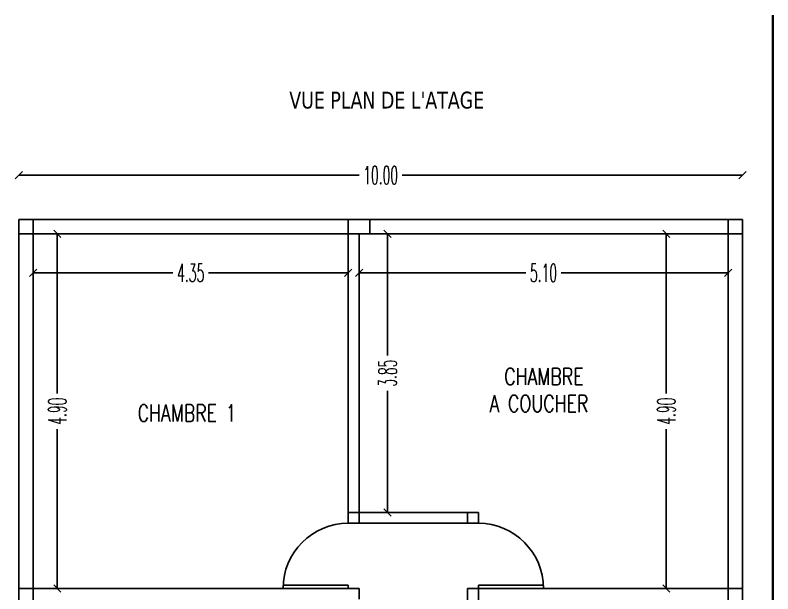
# Model space of a CAD drawing. Extents: x -110 to 3211, y -163 to 893.
# Drawn here: x 169.29 to 179.76, y 87.81 to 95.81 of the extents above; entities that cross this region are included whole.
import ezdxf

# ---------------------------------------------------------------- set-up
doc = ezdxf.new("R2010")
doc.units = 0
doc.header["$LTSCALE"] = 0.8
doc.header["$MEASUREMENT"] = 0
doc.layers.get('0').update_dxf_attribs({"color": 5, "linetype": 'CONTINUOUS'})
doc.layers.get('DEFPOINTS').update_dxf_attribs({"linetype": 'CONTINUOUS'})
for name, color, linetype in [('COMBLDG', 7, 'CONTINUOUS'), ('DOOR', 3, 'CONTINUOUS'), ('PIPE', 50, 'CONTINUOUS'), ('TEXT', 200, 'CONTINUOUS'), ('WALL', 6, 'CONTINUOUS')]:
    doc.layers.add(name, color=color, linetype=linetype)
doc.styles.add('AYMAN-S', font='romant.shx', dxfattribs={"width": 0.7, "height": 0.15})
doc.styles.add('AYMOONY', font='romant.shx', dxfattribs={"width": 0.5})
doc.styles.add('ROMANT', font='ROMANC.SHX', dxfattribs={"width": 0.75})
doc.dimstyles.new('AYMAN-SIT', dxfattribs={"dimtxt": 0.25, "dimasz": 0.08, "dimexe": 0.18, "dimexo": 0.06, "dimgap": 0.05, "dimtad": 0, "dimzin": 1, "dimdsep": 46, "dimtxsty": 'AYMAN-S', "dimblk1": 'OBLIQUE', "dimblk2": 'OBLIQUE', "dimsah": 1, "dimcen": 0.09, "dimse1": 1, "dimse2": 1, "dimclrd": 256, "dimclre": 256, "dimclrt": 200, "dimadec": 0, "dimazin": 0, "dimtfac": 1, "dimtdec": 4, "dimtix": 1, "dimtmove": 0, "dimatfit": 3, "dimldrblk": 'OBLIQUE', "dimfxl": 1, "dimtolj": 1, "dimtzin": 0, "dimarcsym": 0})

# ---------------------------------------------------------------- blocks, each defined once
blk = doc.blocks.new('D')
at = {"layer": 'DOOR', "color": 3}
for p, q in [((0, 1), (0, 0)), ((0.05, 0), (0.05, 0.999)), ((0, 0), (0.05, 0))]:
    blk.add_line(p, q, dxfattribs=at)
blk.add_arc((0, 0), 1, 0, 90, dxfattribs=at)
blk = doc.blocks.new('_OBLIQUE')
at = {"color": 0, "linetype": 'ByBlock'}
blk.add_line((-0.5, -0.5), (0.5, 0.5), dxfattribs=at)
blk = doc.blocks.new('*D108')
at = {"layer": 'DEFPOINTS', "color": 0, "ltscale": 0.8, "transparency": 16777216}
for p in [(169.488, 92.79), (169.87, 92.79), (169.488, 87.89)]:
    blk.add_point(p, dxfattribs=at)
at = {"layer": 'PIPE', "color": 7, "lineweight": -2, "ltscale": 0.8, "transparency": 16777216}
for p, q in [((169.87, 92.79), (169.87, 90.586)), ((169.87, 87.89), (169.87, 90.093))]:
    blk.add_line(p, q, dxfattribs=at)
at = {"layer": 'PIPE', "color": 7, "lineweight": -2, "ltscale": 0.8, "transparency": 16777216, "xscale": 0.1, "yscale": 0.1, "zscale": 0.1}
for p, rotation in [((169.87, 92.79), 90), ((169.87, 87.89), 270)]:
    blk.add_blockref('_OBLIQUE', p, dxfattribs=dict(at, rotation=rotation))
at = {"layer": 'PIPE', "color": 7, "ltscale": 0.8, "transparency": 16777216, "insert": (169.87, 90.34), "char_height": 0.25, "attachment_point": 5, "rotation": 90, "style": 'AYMOONY'}
blk.add_mtext('\\A1;4.90', dxfattribs=at)
blk = doc.blocks.new('*D109')
at = {"layer": 'DEFPOINTS', "color": 0, "ltscale": 0.8, "transparency": 16777216}
for p in [(179.338, 93.602), (169.338, 79.165), (179.338, 79.165)]:
    blk.add_point(p, dxfattribs=at)
at = {"layer": 'PIPE', "color": 7, "lineweight": -2, "ltscale": 0.8, "transparency": 16777216}
for p, q in [((169.338, 93.602), (174.041, 93.602)), ((179.338, 93.602), (174.635, 93.602))]:
    blk.add_line(p, q, dxfattribs=at)
at = {"layer": 'PIPE', "color": 7, "lineweight": -2, "ltscale": 0.8, "transparency": 16777216, "xscale": 0.1, "yscale": 0.1, "zscale": 0.1, "rotation": 180}
blk.add_blockref('_OBLIQUE', (169.338, 93.602), dxfattribs=at)
at = {"layer": 'PIPE', "color": 7, "lineweight": -2, "ltscale": 0.8, "transparency": 16777216, "xscale": 0.1, "yscale": 0.1, "zscale": 0.1}
blk.add_blockref('_OBLIQUE', (179.338, 93.602), dxfattribs=at)
at = {"layer": 'PIPE', "color": 7, "ltscale": 0.8, "transparency": 16777216, "insert": (174.338, 93.602), "char_height": 0.25, "attachment_point": 5, "style": 'AYMOONY'}
blk.add_mtext('\\A1;10.00', dxfattribs=at)
blk = doc.blocks.new('*D113')
at = {"layer": 'DEFPOINTS', "color": 0, "ltscale": 0.8, "transparency": 16777216}
for p in [(178.284, 92.79), (178.643, 92.79), (178.643, 87.89)]:
    blk.add_point(p, dxfattribs=at)
at = {"layer": 'PIPE', "color": 7, "lineweight": -2, "ltscale": 0.8, "transparency": 16777216}
for p, q in [((178.284, 92.79), (178.284, 90.586)), ((178.284, 87.89), (178.284, 90.093))]:
    blk.add_line(p, q, dxfattribs=at)
at = {"layer": 'PIPE', "color": 7, "lineweight": -2, "ltscale": 0.8, "transparency": 16777216, "xscale": 0.1, "yscale": 0.1, "zscale": 0.1}
for p, rotation in [((178.284, 92.79), 90), ((178.284, 87.89), 270)]:
    blk.add_blockref('_OBLIQUE', p, dxfattribs=dict(at, rotation=rotation))
at = {"layer": 'PIPE', "color": 7, "ltscale": 0.8, "transparency": 16777216, "insert": (178.284, 90.34), "char_height": 0.25, "attachment_point": 5, "rotation": 90, "style": 'AYMOONY'}
blk.add_mtext('\\A1;4.90', dxfattribs=at)
blk = doc.blocks.new('*D115')
at = {"layer": 'DEFPOINTS', "color": 0, "ltscale": 0.8, "transparency": 16777216}
for p in [(174.039, 92.79), (179.138, 92.79), (174.039, 92.251)]:
    blk.add_point(p, dxfattribs=at)
at = {"layer": 'PIPE', "color": 7, "lineweight": -2, "ltscale": 0.8, "transparency": 16777216}
for p, q in [((174.039, 92.251), (176.345, 92.251)), ((179.138, 92.251), (176.832, 92.251))]:
    blk.add_line(p, q, dxfattribs=at)
at = {"layer": 'PIPE', "color": 7, "lineweight": -2, "ltscale": 0.8, "transparency": 16777216, "xscale": 0.1, "yscale": 0.1, "zscale": 0.1, "rotation": 180}
blk.add_blockref('_OBLIQUE', (174.039, 92.251), dxfattribs=at)
at = {"layer": 'PIPE', "color": 7, "lineweight": -2, "ltscale": 0.8, "transparency": 16777216, "xscale": 0.1, "yscale": 0.1, "zscale": 0.1}
blk.add_blockref('_OBLIQUE', (179.138, 92.251), dxfattribs=at)
at = {"layer": 'PIPE', "color": 7, "ltscale": 0.8, "transparency": 16777216, "insert": (176.588, 92.251), "char_height": 0.25, "attachment_point": 5, "style": 'AYMOONY'}
blk.add_mtext('\\A1;5.10', dxfattribs=at)
blk = doc.blocks.new('*D119')
at = {"layer": 'DEFPOINTS', "color": 0, "ltscale": 0.8, "transparency": 16777216}
for p in [(169.538, 92.79), (173.889, 92.79), (173.889, 92.251)]:
    blk.add_point(p, dxfattribs=at)
at = {"layer": 'PIPE', "color": 7, "lineweight": -2, "ltscale": 0.8, "transparency": 16777216}
for p, q in [((169.538, 92.251), (171.467, 92.251)), ((173.889, 92.251), (171.96, 92.251))]:
    blk.add_line(p, q, dxfattribs=at)
at = {"layer": 'PIPE', "color": 7, "lineweight": -2, "ltscale": 0.8, "transparency": 16777216, "xscale": 0.1, "yscale": 0.1, "zscale": 0.1, "rotation": 180}
blk.add_blockref('_OBLIQUE', (169.538, 92.251), dxfattribs=at)
at = {"layer": 'PIPE', "color": 7, "lineweight": -2, "ltscale": 0.8, "transparency": 16777216, "xscale": 0.1, "yscale": 0.1, "zscale": 0.1}
blk.add_blockref('_OBLIQUE', (173.889, 92.251), dxfattribs=at)
at = {"layer": 'PIPE', "color": 7, "ltscale": 0.8, "transparency": 16777216, "insert": (171.713, 92.251), "char_height": 0.25, "attachment_point": 5, "style": 'AYMOONY'}
blk.add_mtext('\\A1;4.35', dxfattribs=at)
blk = doc.blocks.new('*D123')
at = {"layer": 'DEFPOINTS', "color": 0, "ltscale": 0.8, "transparency": 16777216}
for p in [(174.039, 92.79), (174.039, 88.94), (174.433, 88.94)]:
    blk.add_point(p, dxfattribs=at)
at = {"layer": 'PIPE', "color": 7, "lineweight": -2, "ltscale": 0.8, "transparency": 16777216}
for p, q in [((174.433, 92.79), (174.433, 91.108)), ((174.433, 88.94), (174.433, 90.621))]:
    blk.add_line(p, q, dxfattribs=at)
at = {"layer": 'PIPE', "color": 7, "lineweight": -2, "ltscale": 0.8, "transparency": 16777216, "xscale": 0.1, "yscale": 0.1, "zscale": 0.1}
for p, rotation in [((174.433, 92.79), 90), ((174.433, 88.94), 270)]:
    blk.add_blockref('_OBLIQUE', p, dxfattribs=dict(at, rotation=rotation))
at = {"layer": 'PIPE', "color": 7, "ltscale": 0.8, "transparency": 16777216, "insert": (174.433, 90.865), "char_height": 0.25, "attachment_point": 5, "rotation": 90, "style": 'AYMOONY'}
blk.add_mtext('\\A1;3.85', dxfattribs=at)

msp = doc.modelspace()

# ---------------------------------------------------------------- linework, layer by layer
at = {"layer": 'COMBLDG', "color": 7, "lineweight": 30}
msp.add_line((179.756, 75.814), (179.756, 95.814), dxfattribs=at)
at = {"layer": 'WALL'}
for p, q in [((169.338, 92.99), (169.338, 77.49)), ((169.338, 92.99), (179.338, 92.99)), ((169.338, 92.99), (169.338, 79.165)), ((169.538, 92.99), (169.538, 83.74)), ((173.889, 92.79), (173.889, 92.99)), ((174.189, 92.79), (174.189, 92.99)), ((179.138, 92.99), (179.138, 82.64)), ((179.338, 92.99), (179.338, 82.64)), ((169.338, 92.79), (173.889, 92.79)), ((173.889, 89.09), (173.889, 92.79)), ((174.039, 92.79), (173.889, 92.79)), ((174.039, 91.79), (174.039, 92.79)), ((174.039, 92.79), (179.338, 92.79)), ((169.338, 91.79), (169.338, 91.715)), ((169.338, 91.79), (169.338, 91.715)), ((169.338, 91.64), (169.338, 91.715)), ((169.338, 91.64), (169.338, 91.715)), ((174.039, 89.09), (174.039, 91.79)), ((173.889, 88.79), (173.889, 89.09)), ((174.039, 88.79), (174.039, 89.09)), ((174.039, 88.94), (173.889, 88.94)), ((174.039, 88.94), (175.688, 88.94)), ((175.538, 88.94), (175.538, 88.79)), ((175.688, 88.94), (175.688, 88.79)), ((174.039, 88.79), (173.889, 88.79)), ((174.039, 88.79), (175.688, 88.79)), ((169.338, 87.89), (173.889, 87.89)), ((173.889, 87.89), (174.039, 87.89)), ((174.039, 87.74), (174.039, 87.89)), ((176.188, 87.89), (175.538, 87.89)), ((175.538, 87.89), (175.538, 87.59)), ((175.688, 87.89), (175.688, 87.59)), ((176.188, 87.89), (179.338, 87.89))]:
    msp.add_line(p, q, dxfattribs=at)

# ---------------------------------------------------------------- block references
at = {"layer": 'DOOR', "ltscale": 0.8, "yscale": 0.9000000000000057}
for p, xscale, zscale, rotation in [((173.889, 87.89), 0.9000000000000057, 0.9000000000000057, 90), ((175.688, 87.89), -0.9000000000000057, 0.9, 270)]:
    msp.add_blockref('D', p, dxfattribs=dict(at, xscale=xscale, zscale=zscale, rotation=rotation))

# ---------------------------------------------------------------- texts
at = {"layer": 'TEXT', "color": 7, "ltscale": 61, "style": 'ROMANT', "width": 0.75}
for s, p in [('CHAMBRE', (176.045, 90.702)), ('A COUCHER', (175.842, 90.328)), ('CHAMBRE 1', (170.981, 90.197))]:
    msp.add_text(s, height=0.2334, dxfattribs=at).set_placement(p)
at = {"layer": 'TEXT', "color": 7, "ltscale": 61, "insert": (171.602, 94.757), "char_height": 0.23338, "width": 5.65342, "attachment_point": 1, "style": 'ROMANT'}
msp.add_mtext("\\pi1.4732;{\\fVerdana|b0|i0|c0|p34;VUE PLAN DE L'ATAGE}", dxfattribs=at)

# ---------------------------------------------------------------- dimensions: what is measured, and where the dimension line sits
at = {"layer": 'PIPE', "ltscale": 0.8}
for base, p1, p2, picture, middle in [((179.338, 93.602), (169.338, 79.165), (179.338, 79.165), '*D109', (174.338, 93.602)), ((173.889, 92.251), (169.538, 92.79), (173.889, 92.79), '*D119', (171.713, 92.251)), ((174.039, 92.251), (179.138, 92.79), (174.039, 92.79), '*D115', (176.588, 92.251))]:
    dim = msp.add_linear_dim(base=base, p1=p1, p2=p2, dimstyle='AYMAN-SIT', override={"dimasz": 0.1, "dimexe": 0.006, "dimtxsty": 'AYMOONY', "dimclrd": 7, "dimclrt": 7, "dimtdec": 2}, dxfattribs=at)
    dim.commit()
    dim.dimension.update_dxf_attribs({"geometry": picture, "text_midpoint": middle})
dim = msp.add_aligned_dim(p1=(169.488, 87.89), p2=(169.488, 92.79), distance=-0.382, dimstyle='AYMAN-SIT', override={"dimasz": 0.1, "dimexe": 0.006, "dimtxsty": 'AYMOONY', "dimclrd": 7, "dimclrt": 7, "dimtdec": 2}, dxfattribs=at)
dim.commit()
dim.dimension.update_dxf_attribs({"geometry": '*D108', "text_midpoint": (169.87, 90.34)})
for base, p1, p2, angle, picture, middle in [((174.433, 88.94), (174.039, 92.79), (174.039, 88.94), 90, '*D123', (174.433, 90.865)), ((178.284, 92.79), (178.643, 87.89), (178.643, 92.79), 270, '*D113', (178.284, 90.34))]:
    dim = msp.add_linear_dim(base=base, p1=p1, p2=p2, angle=angle, dimstyle='AYMAN-SIT', override={"dimasz": 0.1, "dimexe": 0.006, "dimtxsty": 'AYMOONY', "dimclrd": 7, "dimclrt": 7, "dimtdec": 2}, dxfattribs=at)
    dim.commit()
    dim.dimension.update_dxf_attribs({"geometry": picture, "text_midpoint": middle})

doc.saveas('drawing.dxf')
